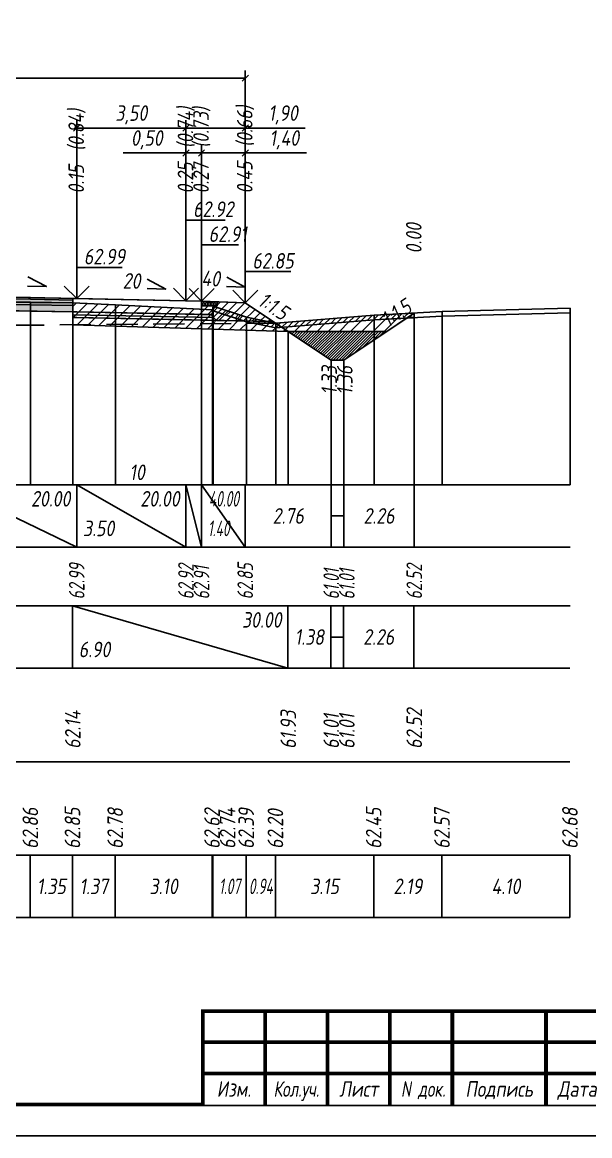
# Model space of a CAD drawing. Extents: x -717 to 1451, y -133302 to 233.
# Drawn here: x 171 to 262, y -46728.4 to -46549.8 of the extents above; entities that cross this region are included whole.
import ezdxf
from ezdxf.enums import TextEntityAlignment as Align

# ---------------------------------------------------------------- set-up
doc = ezdxf.new("R2010")
doc.units = 0
doc.linetypes.add('штриховая', pattern=[0.75, 0.5, -0.25])
for name, color, linetype in [('Зарамочное оформление', 7, 'Continuous'), ('Интерполированный поперечник', 2, 'Continuous'), ('Код_510', 7, 'Continuous'), ('Код_514', 1, 'Continuous'), ('Код_516', 1, 'Continuous'), ('Контур_0', 7, 'Continuous'), ('Контур_2521', 7, 'Continuous'), ('Контур_2564', 7, 'Continuous'), ('Контур_2660', 7, 'Continuous'), ('Контур_2665', 7, 'Continuous'), ('Контур_400', 7, 'Continuous'), ('Контур_508', 7, 'Continuous'), ('Контур_512', 7, 'Continuous'), ('Контур_513', 7, 'Continuous'), ('Контур_818', 7, 'Continuous'), ('Красный поперечник', 1, 'Continuous'), ('Объём_2501', 7, 'Continuous'), ('Объём_2564', 7, 'Continuous'), ('Объём_2650', 7, 'Continuous'), ('Объём_2660', 7, 'Continuous'), ('Объём_2661', 7, 'Continuous'), ('Объём_2662', 7, 'Continuous'), ('Объём_2663', 7, 'Continuous'), ('Объём_2664', 7, 'Continuous'), ('Объём_2665', 7, 'Continuous'), ('Объём_2666', 7, 'Continuous'), ('Объём_2667', 7, 'Continuous'), ('Объём_2668', 7, 'Continuous'), ('Объём_2669', 7, 'Continuous'), ('Объём_2675', 7, 'Continuous'), ('Объём_2753', 7, 'Continuous'), ('Откосы', 7, 'Continuous'), ('Отметки покрытия', 7, 'Continuous'), ('Рабочие отметки', 7, 'Continuous'), ('Рабочие отметки доп.', 7, 'Continuous'), ('Слои выравнивания', 7, 'Continuous'), ('Таблица', 7, 'Continuous'), ('Уклоны проезжей части', 7, 'Continuous'), ('Черный поперечник', 3, 'Continuous')]:
    doc.layers.add(name, color=color, linetype=linetype)
for name, color, linetype, true_color in [('Контур_2540', 2, 'Continuous', 0xffff00), ('Контур_2560', 2, 'Continuous', 0xffff00), ('Контур_2561', 7, 'Continuous', 0xff8040), ('Контур_2562', 3, 'Continuous', 0x00ff00), ('Контур_2563', 7, 'Continuous', 0xff8000), ('Контур_2570', 7, 'Continuous', 0x80ff00), ('Контур_2725', 7, 'Continuous', 0x323232), ('Контур_2736', 4, 'Continuous', 0x00ffff), ('Контур_2737', 4, 'Continuous', 0x00ffff), ('Контур_2738', 4, 'Continuous', 0x00ffff), ('Контур_2739', 4, 'Continuous', 0x00ffff), ('Контур_2741', 4, 'Continuous', 0x00ffff), ('Контур_2742', 4, 'Continuous', 0x00ffff), ('Контур_2743', 4, 'Continuous', 0x00ffff), ('Контур_2744', 7, 'Continuous', 0xa4ffff), ('Контур_2745', 7, 'Continuous', 0xa4ffff), ('Контур_2747', 4, 'Continuous', 0x00ffff), ('Контур_2748', 4, 'Continuous', 0x00ffff), ('Контур_2749', 4, 'Continuous', 0x00ffff), ('Контур_2750', 4, 'Continuous', 0x00ffff), ('Контур_2751', 4, 'Continuous', 0x00ffff), ('Контур_2752', 4, 'Continuous', 0x00ffff), ('Контур_2760', 7, 'Continuous', 0x323232), ('Контур_2761', 7, 'Continuous', 0x323232), ('Контур_2762', 7, 'Continuous', 0x323232), ('Контур_2763', 7, 'Continuous', 0x323232), ('Контур_402', 7, 'Continuous', 0xff6464), ('Контур_703', 4, 'Continuous', 0x00ffff), ('Контур_705', 4, 'Continuous', 0x00ffff), ('Контур_707', 4, 'Continuous', 0x00ffff), ('Контур_720', 131, 'Continuous', 0xaaffff), ('Объём_2500', 7, 'Continuous', 0xc0c0c0), ('Объём_2520', 7, 'Continuous', 0x80ffff), ('Объём_2540', 2, 'Continuous', 0xffff00), ('Объём_2560', 2, 'Continuous', 0xffff00), ('Объём_2561', 7, 'Continuous', 0xff8040), ('Объём_2562', 3, 'Continuous', 0x00ff00), ('Объём_2563', 7, 'Continuous', 0xff8000), ('Объём_2570', 7, 'Continuous', 0x80ff00), ('Объём_2600', 7, 'Continuous', 0x808000), ('Объём_2620', 2, 'Continuous', 0xffff00), ('Объём_2746', 2, 'Continuous', 0xffff00)]:
    doc.layers.add(name, color=color, linetype=linetype, true_color=true_color)
doc.styles.get("Standard").update_dxf_attribs({"font": 'txt', "height": 2.5})
doc.styles.add('М', font='romand.shx', dxfattribs={"width": 0.8, "oblique": 10, "height": 2.5})
doc.dimstyles.new('ISO-25', dxfattribs={"dimtxt": 2.5, "dimasz": 2.5, "dimexe": 1.25, "dimexo": 0.625, "dimtad": 1, "dimtxsty": 'Standard', "dimcen": 2.5, "dimadec": 0, "dimazin": 0, "dimtfac": 1, "dimtmove": 0, "dimatfit": 3, "dimfxl": 1, "dimarcsym": 0})

# ---------------------------------------------------------------- blocks, each defined once
blk = doc.blocks.new('_Oblique')
at = {"color": 0, "linetype": 'ByBlock', "lineweight": -2}
blk.add_line((-0.5, -0.5), (0.5, 0.5), dxfattribs=at)
blk = doc.blocks.new('*D1098')
at = {"color": 0, "lineweight": -2, "transparency": 16777216}
for p, q in [((199.76, -46593.97), (199.76, -46569.53)), ((199.76, -46570.78), (206.76, -46570.78)), ((206.76, -46594.25), (206.76, -46569.53)), ((206.76, -46570.78), (216.57, -46570.78))]:
    blk.add_line(p, q, dxfattribs=at)
at = {"layer": 'Defpoints', "color": 0, "transparency": 16777216}
for p in [(206.76, -46570.78), (199.76, -46594.59), (206.76, -46594.87)]:
    blk.add_point(p, dxfattribs=at)
at = {"color": 0, "lineweight": -2, "transparency": 16777216, "rotation": 180}
blk.add_blockref('_Oblique', (199.76, -46570.78), dxfattribs=at)
at = {"color": 0, "lineweight": -2, "transparency": 16777216}
blk.add_blockref('_Oblique', (206.76, -46570.78), dxfattribs=at)
at = {"color": 0, "transparency": 16777216, "insert": (213.03, -46568.67), "char_height": 2.5, "width": 8.75, "attachment_point": 5, "style": 'М'}
blk.add_mtext('1,40', dxfattribs=at)
blk = doc.blocks.new('*D1100')
at = {"color": 0, "lineweight": -2, "transparency": 16777216}
for p, q in [((197.26, -46570.78), (187.23, -46570.78)), ((197.26, -46593.92), (197.26, -46569.53)), ((199.76, -46570.78), (197.26, -46570.78)), ((199.76, -46593.97), (199.76, -46569.53))]:
    blk.add_line(p, q, dxfattribs=at)
at = {"layer": 'Defpoints', "color": 0, "transparency": 16777216}
for p in [(199.76, -46570.78), (197.26, -46594.54), (199.76, -46594.59)]:
    blk.add_point(p, dxfattribs=at)
at = {"color": 0, "lineweight": -2, "transparency": 16777216, "rotation": 180}
blk.add_blockref('_Oblique', (197.26, -46570.78), dxfattribs=at)
at = {"color": 0, "lineweight": -2, "transparency": 16777216}
blk.add_blockref('_Oblique', (199.76, -46570.78), dxfattribs=at)
at = {"color": 0, "transparency": 16777216, "insert": (191, -46568.67), "char_height": 2.5, "width": 9.1667, "attachment_point": 5, "style": 'М'}
blk.add_mtext('0,50', dxfattribs=at)
blk = doc.blocks.new('*D1102')
at = {"color": 0, "lineweight": -2, "transparency": 16777216}
for p, q in [((179.76, -46593.57), (179.76, -46565.53)), ((197.26, -46566.78), (179.76, -46566.78)), ((197.26, -46593.92), (197.26, -46565.53))]:
    blk.add_line(p, q, dxfattribs=at)
at = {"layer": 'Defpoints', "color": 0, "transparency": 16777216}
for p in [(179.76, -46566.78), (179.76, -46594.19), (197.26, -46594.54)]:
    blk.add_point(p, dxfattribs=at)
at = {"color": 0, "lineweight": -2, "transparency": 16777216, "rotation": 180}
blk.add_blockref('_Oblique', (179.76, -46566.78), dxfattribs=at)
at = {"color": 0, "lineweight": -2, "transparency": 16777216}
blk.add_blockref('_Oblique', (197.26, -46566.78), dxfattribs=at)
at = {"color": 0, "transparency": 16777216, "insert": (188.51, -46564.67), "char_height": 2.5, "width": 9.5833, "attachment_point": 5, "style": 'М'}
blk.add_mtext('3,50', dxfattribs=at)
blk = doc.blocks.new('*D1103')
at = {"color": 0, "lineweight": -2, "transparency": 16777216}
for p, q in [((197.26, -46593.92), (197.26, -46565.53)), ((197.26, -46566.78), (206.76, -46566.78)), ((206.76, -46594.25), (206.76, -46565.53)), ((206.76, -46566.78), (216.38, -46566.78))]:
    blk.add_line(p, q, dxfattribs=at)
at = {"layer": 'Defpoints', "color": 0, "transparency": 16777216}
for p in [(197.26, -46566.78), (197.26, -46594.54), (206.76, -46594.87)]:
    blk.add_point(p, dxfattribs=at)
at = {"color": 0, "lineweight": -2, "transparency": 16777216, "rotation": 180}
blk.add_blockref('_Oblique', (197.26, -46566.78), dxfattribs=at)
at = {"color": 0, "lineweight": -2, "transparency": 16777216}
blk.add_blockref('_Oblique', (206.76, -46566.78), dxfattribs=at)
at = {"color": 0, "transparency": 16777216, "insert": (212.84, -46564.67), "char_height": 2.5, "width": 8.75, "attachment_point": 5, "style": 'М'}
blk.add_mtext('1,90', dxfattribs=at)
blk = doc.blocks.new('*D1105')
at = {"color": 0, "lineweight": -2, "transparency": 16777216}
for p, q in [((111.26, -46594.25), (111.26, -46557.53)), ((206.76, -46594.25), (206.76, -46557.53)), ((111.26, -46558.78), (206.76, -46558.78))]:
    blk.add_line(p, q, dxfattribs=at)
at = {"layer": 'Defpoints', "color": 0, "transparency": 16777216}
for p in [(206.76, -46558.78), (111.26, -46594.87), (206.76, -46594.87)]:
    blk.add_point(p, dxfattribs=at)
at = {"color": 0, "lineweight": -2, "transparency": 16777216, "rotation": 180}
blk.add_blockref('_Oblique', (111.26, -46558.78), dxfattribs=at)
at = {"color": 0, "lineweight": -2, "transparency": 16777216}
blk.add_blockref('_Oblique', (206.76, -46558.78), dxfattribs=at)
at = {"color": 0, "transparency": 16777216, "insert": (159.01, -46556.67), "char_height": 2.5, "width": 10.4167, "attachment_point": 5, "style": 'М'}
blk.add_mtext('19,10', dxfattribs=at)
blk = doc.blocks.new('Штамп')
at = {"linetype": 'Continuous'}
blk.add_wipeout([(199.95, -411.25), (384.95, -411.25), (384.95, -426.25), (199.95, -426.25)], dxfattribs=at).dxf.layer = 'Зарамочное оформление'
at = {"layer": 'Зарамочное оформление', "linetype": 'Continuous', "lineweight": -3, "const_width": 0.6, "flags": 128}
for points in [[(199.95, -426.25), (199.95, -411.25), (384.95, -411.25)], [(209.95, -411.25), (209.95, -426.25)], [(219.95, -411.25), (219.95, -426.25)], [(229.95, -411.25), (229.95, -426.25)], [(239.95, -411.25), (239.95, -426.25)], [(254.95, -411.25), (254.95, -426.25)], [(199.95, -416.25), (264.95, -416.25)], [(199.95, -421.25), (264.95, -421.25)]]:
    blk.add_lwpolyline(points, dxfattribs=at)
at = {"layer": 'Зарамочное оформление', "linetype": 'Continuous', "style": 'М', "oblique": 10}
for s, width, p in [('Изм.', 0.8, (204.95, -423.75)), ('Кол.уч.', 0.7, (214.95, -423.75)), ('Лист', 0.8, (224.95, -423.75)), ('N док.', 0.7, (235.28, -423.75)), ('Подпись', 0.8, (247.45, -423.75)), ('Дата', 0.8, (259.95, -423.75))]:
    blk.add_text(s, height=2.5, dxfattribs=dict(at, width=width)).set_placement(p, align=Align.MIDDLE_CENTER)
blk = doc.blocks.new('шифр')
blk.add_blockref('Штамп', (0, -46357))

msp = doc.modelspace()

# ---------------------------------------------------------------- hatches: boundary and pattern name
h = msp.add_hatch()
h.set_pattern_fill('ANSI37', color=256, scale=0.1)
h.set_pattern_definition([(45, (201.0022, -46594.78092), (-0.22451, 0.22451), []), (135, (201.0022, -46594.78092), (-0.22451, -0.22451), [])])
h.paths.add_polyline_path([(199.761, -46594.531), (199.761, -46595.284), (202.261, -46595.284), (202.265, -46594.631), (200.995, -46594.781)])
at = {"layer": 'Объём_2563'}
h = msp.add_hatch(dxfattribs=at)
h.set_pattern_fill('ANSI31', color=256, scale=0.3)
h.paths.add_polyline_path([(202.179, -46597.629), (201.261, -46596.711), (199.761, -46596.681), (199.761, -46595.284), (202.261, -46595.284), (202.265, -46594.631), (206.761, -46594.811), (211.261, -46597.811)])
at = {"layer": 'Объём_2570'}
h = msp.add_hatch(dxfattribs=at)
h.set_pattern_fill('ANSI31', color=256, scale=0.2)
h.paths.add_polyline_path([(233.844, -46597.217), (227.398, -46597.565), (211.653, -46598.807), (206.97, -46597.867), (201.638, -46596.114), (201.498, -46596.712), (201.498, -46595.962), (201.638, -46595.364), (206.97, -46597.117), (211.653, -46598.057), (227.398, -46596.815), (233.844, -46596.467)])
at = {"layer": 'Объём_2600'}
h = msp.add_hatch(dxfattribs=at)
h.set_pattern_fill('ANSI31', color=6, scale=0.4)
h.paths.add_polyline_path([(229.437, -46599.405), (213.652, -46599.405), (179.131, -46598.37), (179.131, -46594.84), (185.979, -46595.161), (201.498, -46595.962), (201.498, -46596.712), (201.638, -46596.114), (206.97, -46597.867), (211.653, -46598.807), (227.398, -46597.565), (232.619, -46597.283)])
h = msp.add_hatch(dxfattribs=at)
h.set_pattern_fill('HONEY', color=5, scale=0.3)
h.paths.add_polyline_path([(232.619, -46597.283), (233.844, -46596.467), (233.844, -46597.217)])
at = {"layer": 'Объём_2620'}
h = msp.add_hatch(dxfattribs=at)
h.set_pattern_fill('ANSI31', color=2, scale=0.1)
h.paths.add_polyline_path([(213.652, -46599.405), (229.437, -46599.405), (222.544, -46604), (220.544, -46604)])
at = {"layer": 'Слои выравнивания'}
for color, points in [(2, [(159.011, -46593.716), (172.379, -46593.983), (179.131, -46594.118), (179.131, -46594.368), (172.379, -46594.233), (159.011, -46593.966)]), (3, [(159.011, -46593.966), (172.379, -46594.233), (179.131, -46594.368), (179.131, -46594.818), (172.379, -46594.683), (159.011, -46594.416)]), (4, [(159.011, -46594.416), (172.379, -46594.683), (179.131, -46594.818), (179.131, -46595.268), (172.379, -46595.133), (159.011, -46594.866)]), (5, [(159.011, -46594.866), (172.379, -46595.133), (179.131, -46595.268), (179.131, -46596.268), (172.379, -46596.133), (159.011, -46595.866)])]:
    msp.add_hatch(color=color, dxfattribs=at).paths.add_polyline_path(points)

# ---------------------------------------------------------------- linework, layer by layer
at = {"flags": 128}
msp.add_lwpolyline([(-30.054, -46728.421), (389.946, -46728.421), (389.946, -46431.421), (-30.054, -46431.421)], close=True, dxfattribs=at)
at = {"const_width": 0.6, "flags": 128}
msp.add_lwpolyline([(-10.054, -46723.421), (384.946, -46723.421), (384.946, -46436.421), (-10.054, -46436.421)], close=True, dxfattribs=at)
msp.add_lwpolyline([(199.761, -46594.531), (199.761, -46595.284), (202.261, -46595.284), (202.265, -46594.631), (200.995, -46594.781), (199.761, -46594.531)])
at = {"layer": 'Код_510'}
for p, q in [((172.325, -46693.421), (172.325, -46683.421)), ((179.077, -46693.421), (179.077, -46683.421)), ((185.925, -46693.421), (185.925, -46683.421)), ((201.444, -46693.421), (201.444, -46683.421)), ((201.583, -46693.421), (201.583, -46683.421)), ((206.916, -46693.421), (206.916, -46683.421)), ((211.599, -46693.421), (211.599, -46683.421)), ((227.343, -46693.421), (227.343, -46683.421)), ((238.283, -46693.421), (238.283, -46683.421)), ((258.789, -46693.421), (258.789, -46683.421))]:
    msp.add_line(p, q, dxfattribs=at)
at = {"layer": 'Код_514'}
for p, q in [((159.011, -46624), (179.761, -46634)), ((179.761, -46634), (179.761, -46624)), ((179.761, -46624), (197.261, -46634)), ((197.261, -46634), (197.261, -46624)), ((197.261, -46624), (199.761, -46634)), ((199.761, -46634), (199.761, -46624)), ((199.761, -46624), (206.761, -46634)), ((206.761, -46634), (206.761, -46624)), ((220.544, -46634), (220.544, -46624)), ((222.544, -46634), (222.544, -46624)), ((233.844, -46634), (233.844, -46624)), ((220.544, -46629), (222.544, -46629))]:
    msp.add_line(p, q, dxfattribs=at)
at = {"layer": 'Код_516'}
for p, q in [((179.077, -46653.421), (179.077, -46643.421)), ((179.077, -46643.421), (213.598, -46653.421)), ((213.598, -46653.421), (213.598, -46643.421)), ((220.49, -46653.421), (220.49, -46643.421)), ((222.49, -46653.421), (222.49, -46643.421)), ((233.789, -46653.421), (233.789, -46643.421)), ((220.49, -46648.421), (222.49, -46648.421))]:
    msp.add_line(p, q, dxfattribs=at)
at = {"layer": 'Контур_0', "flags": 128}
for points in [[(179.131, -46594.118), (199.761, -46594.531), (199.761, -46596.681), (179.131, -46596.268), (179.131, -46594.118), (179.131, -46594.118)], [(206.761, -46594.811), (211.63, -46598.057), (211.63, -46598.057), (211.63, -46598.057), (211.63, -46598.057), (211.63, -46598.057), (211.63, -46598.057), (211.63, -46598.057), (211.63, -46598.057), (211.63, -46598.057), (211.63, -46598.057), (211.63, -46598.057), (211.63, -46598.057), (211.63, -46598.057), (211.63, -46598.057), (220.544, -46604)], [(206.761, -46594.811), (211.63, -46598.057), (211.63, -46598.057), (211.63, -46598.057), (211.63, -46598.057), (211.63, -46598.057), (211.63, -46598.057), (211.63, -46598.057), (211.63, -46598.057), (211.63, -46598.057), (211.63, -46598.057), (211.63, -46598.057), (211.63, -46598.057), (211.63, -46598.057), (211.63, -46598.057), (220.544, -46604), (222.544, -46604), (233.844, -46596.467), (233.844, -46596.467), (233.844, -46596.467), (233.844, -46596.467), (233.844, -46596.467), (233.844, -46596.467), (233.844, -46596.467), (233.844, -46596.467), (233.844, -46596.467), (233.844, -46596.467), (233.844, -46596.467), (233.844, -46596.467), (233.844, -46596.467)], [(179.761, -46596.281), (201.261, -46596.711), (202.179, -46597.629), (179.131, -46597.168), (179.131, -46596.268), (179.761, -46596.281), (179.761, -46596.281)], [(199.761, -46596.681), (201.261, -46596.711), (202.179, -46597.629), (211.261, -46597.811)]]:
    msp.add_lwpolyline(points, dxfattribs=at)
at = {"layer": 'Контур_2521', "color": 250, "flags": 128}
msp.add_lwpolyline([(179.131, -46596.718), (201.72, -46597.17)], dxfattribs=at)
at = {"layer": 'Контур_2540', "flags": 128}
msp.add_lwpolyline([(179.761, -46597.181), (211.261, -46597.811), (213.652, -46599.405), (179.131, -46598.37), (179.131, -46597.168), (179.761, -46597.181), (179.761, -46597.181)], dxfattribs=at)
at = {"layer": 'Контур_2560', "flags": 128}
msp.add_lwpolyline([(199.761, -46594.531), (206.761, -46594.811), (206.761, -46594.811), (206.761, -46594.811)], dxfattribs=at)
at = {"layer": 'Контур_2561', "flags": 128}
msp.add_lwpolyline([(199.761, -46594.531), (199.761, -46594.531), (206.761, -46594.811), (206.761, -46594.811), (199.761, -46594.531)], dxfattribs=at)
at = {"layer": 'Контур_2562', "flags": 128}
msp.add_lwpolyline([(206.761, -46594.811), (206.761, -46594.811), (206.761, -46594.811), (206.761, -46594.811), (206.761, -46594.811)], dxfattribs=at)
at = {"layer": 'Контур_2563', "flags": 128}
msp.add_lwpolyline([(202.179, -46597.629), (201.261, -46596.711), (199.761, -46596.681), (199.761, -46594.531), (206.761, -46594.811), (211.261, -46597.811), (202.179, -46597.629), (202.179, -46597.629)], dxfattribs=at)
at = {"layer": 'Контур_2564', "flags": 128}
msp.add_lwpolyline([(199.761, -46594.531), (206.761, -46594.811)], dxfattribs=at)
at = {"layer": 'Контур_2570', "flags": 128}
msp.add_lwpolyline([(80, -46599.844), (80.528, -46599.832), (94.539, -46599.826), (94.539, -46599.826), (105.376, -46598.145), (110.388, -46597.139), (110.388, -46596.389), (117.567, -46596.171), (134.015, -46595.225), (140.679, -46595.054), (156.875, -46594.647), (159.011, -46594.666), (172.379, -46594.786), (179.131, -46594.84), (185.979, -46595.161), (201.498, -46595.962), (201.498, -46596.712), (201.638, -46596.114), (206.97, -46597.867), (211.653, -46598.807), (211.653, -46598.807), (227.398, -46597.565), (238.337, -46596.974), (258.844, -46596.426)], dxfattribs=at)
at = {"layer": 'Контур_2660', "flags": 128}
msp.add_lwpolyline([(179.131, -46598.37), (213.652, -46599.405)], dxfattribs=at)
at = {"layer": 'Контур_2665', "flags": 128}
msp.add_lwpolyline([(206.761, -46594.811), (206.761, -46594.811)], dxfattribs=at)
at = {"layer": 'Контур_2725', "flags": 128}
msp.add_lwpolyline([(134.015, -46596.366), (138.261, -46596.281), (140.679, -46596.233), (156.875, -46595.909), (159.011, -46595.866), (172.379, -46596.133), (179.131, -46596.268)], dxfattribs=at)
at = {"layer": 'Контур_2736', "flags": 128}
for points in [[(206.761, -46594.811), (211.63, -46598.057)], [(211.63, -46598.057), (220.544, -46604)]]:
    msp.add_lwpolyline(points, dxfattribs=at)
at = {"layer": 'Контур_2737', "flags": 128}
msp.add_lwpolyline([(211.63, -46598.057), (211.63, -46598.057)], dxfattribs=at)
at = {"layer": 'Контур_2738', "flags": 128}
msp.add_lwpolyline([(211.63, -46598.057), (211.63, -46598.057)], dxfattribs=at)
at = {"layer": 'Контур_2739', "flags": 128}
msp.add_lwpolyline([(211.63, -46598.057), (211.63, -46598.057)], dxfattribs=at)
at = {"layer": 'Контур_2741', "flags": 128}
msp.add_lwpolyline([(233.844, -46596.467), (233.844, -46596.467)], dxfattribs=at)
at = {"layer": 'Контур_2742', "flags": 128}
msp.add_lwpolyline([(233.844, -46596.467), (233.844, -46596.467)], dxfattribs=at)
at = {"layer": 'Контур_2743', "flags": 128}
msp.add_lwpolyline([(233.844, -46596.467), (233.844, -46596.467)], dxfattribs=at)
at = {"layer": 'Контур_2744', "flags": 128}
msp.add_lwpolyline([(233.844, -46596.467), (233.844, -46596.467)], dxfattribs=at)
msp.add_lwpolyline([(233.844, -46596.467), (233.844, -46596.467)], dxfattribs=at)
msp.add_lwpolyline([(233.844, -46596.467), (233.844, -46596.467)], dxfattribs=at)
msp.add_lwpolyline([(233.844, -46596.467), (233.844, -46596.467)], dxfattribs=at)
msp.add_lwpolyline([(233.844, -46596.467), (233.844, -46596.467)], dxfattribs=at)
msp.add_lwpolyline([(233.844, -46596.467), (233.844, -46596.467)], dxfattribs=at)
at = {"layer": 'Контур_2745', "flags": 128}
msp.add_lwpolyline([(211.63, -46598.057), (211.63, -46598.057)], dxfattribs=at)
msp.add_lwpolyline([(211.63, -46598.057), (211.63, -46598.057)], dxfattribs=at)
msp.add_lwpolyline([(211.63, -46598.057), (211.63, -46598.057)], dxfattribs=at)
msp.add_lwpolyline([(211.63, -46598.057), (211.63, -46598.057)], dxfattribs=at)
msp.add_lwpolyline([(211.63, -46598.057), (211.63, -46598.057)], dxfattribs=at)
msp.add_lwpolyline([(211.63, -46598.057), (211.63, -46598.057)], dxfattribs=at)
at = {"layer": 'Контур_2747', "flags": 128}
msp.add_lwpolyline([(211.63, -46598.057), (211.63, -46598.057)], dxfattribs=at)
at = {"layer": 'Контур_2748', "flags": 128}
msp.add_lwpolyline([(211.63, -46598.057), (211.63, -46598.057)], dxfattribs=at)
at = {"layer": 'Контур_2749', "flags": 128}
msp.add_lwpolyline([(211.63, -46598.057), (211.63, -46598.057)], dxfattribs=at)
at = {"layer": 'Контур_2750', "flags": 128}
msp.add_lwpolyline([(233.844, -46596.467), (233.844, -46596.467)], dxfattribs=at)
at = {"layer": 'Контур_2751', "flags": 128}
msp.add_lwpolyline([(233.844, -46596.467), (233.844, -46596.467)], dxfattribs=at)
at = {"layer": 'Контур_2752', "flags": 128}
msp.add_lwpolyline([(233.844, -46596.467), (233.844, -46596.467)], dxfattribs=at)
at = {"layer": 'Контур_2760', "flags": 128}
msp.add_lwpolyline([(134.015, -46594.216), (138.261, -46594.131), (140.679, -46594.083), (156.875, -46593.759), (159.011, -46593.716), (172.379, -46593.983), (179.131, -46594.118)], dxfattribs=at)
at = {"layer": 'Контур_2761', "flags": 128}
msp.add_lwpolyline([(134.015, -46594.466), (138.261, -46594.381), (140.679, -46594.333), (156.875, -46594.009), (159.011, -46593.966), (172.379, -46594.233), (179.131, -46594.368)], dxfattribs=at)
at = {"layer": 'Контур_2762', "flags": 128}
msp.add_lwpolyline([(134.015, -46594.916), (138.261, -46594.831), (140.679, -46594.783), (156.875, -46594.459), (159.011, -46594.416), (172.379, -46594.683), (179.131, -46594.818)], dxfattribs=at)
at = {"layer": 'Контур_2763', "flags": 128}
msp.add_lwpolyline([(134.015, -46595.366), (138.261, -46595.281), (140.679, -46595.233), (156.875, -46594.909), (159.011, -46594.866), (172.379, -46595.133), (179.131, -46595.268)], dxfattribs=at)
at = {"layer": 'Контур_400', "flags": 128}
msp.add_lwpolyline([(159.011, -46593.716), (179.761, -46594.131), (197.261, -46594.481), (197.261, -46594.481), (197.261, -46594.481), (197.261, -46594.481), (197.261, -46594.481), (197.261, -46594.481), (199.761, -46594.531)], dxfattribs=at)
at = {"layer": 'Контур_402', "flags": 128}
msp.add_lwpolyline([(105, -46599.386), (134.015, -46598.516), (134.015, -46596.366), (159.011, -46595.866), (179.131, -46596.268), (179.131, -46598.37), (213.652, -46599.405)], dxfattribs=at)
at = {"layer": 'Контур_508', "flags": 128}
msp.add_lwpolyline([(105, -46599.386), (134.015, -46598.516), (134.015, -46596.366), (159.011, -46595.866), (179.131, -46596.268), (179.131, -46598.37), (213.652, -46599.405), (220.544, -46604), (222.544, -46604), (233.844, -46596.467)], dxfattribs=at)
at = {"layer": 'Контур_512', "flags": 128}
msp.add_lwpolyline([(179.131, -46598.37), (213.652, -46599.405), (220.544, -46604), (222.544, -46604), (233.844, -46596.467)], dxfattribs=at)
at = {"layer": 'Контур_513', "flags": 128}
msp.add_lwpolyline([(105, -46599.386), (134.015, -46598.516), (134.015, -46596.366), (159.011, -46595.866), (179.131, -46596.268), (179.131, -46598.37), (213.652, -46599.405), (220.544, -46604), (222.544, -46604), (233.844, -46596.467)], dxfattribs=at)
at = {"layer": 'Контур_703', "flags": 128}
msp.add_lwpolyline([(206.761, -46594.811), (211.63, -46598.057)], dxfattribs=at)
at = {"layer": 'Контур_705', "flags": 128}
msp.add_lwpolyline([(211.63, -46598.057), (211.63, -46598.057)], dxfattribs=at)
at = {"layer": 'Контур_707', "flags": 128}
msp.add_lwpolyline([(222.544, -46604), (233.844, -46596.467)], dxfattribs=at)
at = {"layer": 'Контур_720', "flags": 128}
msp.add_lwpolyline([(220.544, -46604), (222.544, -46604)], dxfattribs=at)
at = {"layer": 'Контур_818', "flags": 128}
msp.add_lwpolyline([(105, -46598.203), (105.376, -46598.145), (110.388, -46597.139), (110.388, -46596.389), (117.567, -46596.171), (134.015, -46595.225), (140.679, -46595.054), (156.875, -46594.647), (159.011, -46594.666), (172.379, -46594.786), (179.131, -46594.84), (185.979, -46595.161), (201.498, -46595.962), (201.498, -46596.712), (201.638, -46596.114), (206.97, -46597.867), (211.653, -46598.807), (211.653, -46598.807), (227.398, -46597.565), (233.844, -46597.217)], dxfattribs=at)
at = {"layer": 'Красный поперечник'}
for p, q in [((159.011, -46593.716), (179.761, -46594.131)), ((179.761, -46594.131), (197.261, -46594.481)), ((197.261, -46594.481), (199.761, -46594.531)), ((199.761, -46594.531), (206.761, -46594.811)), ((206.761, -46594.811), (220.544, -46604)), ((222.544, -46604), (233.844, -46596.467)), ((233.844, -46596.467), (233.844, -46624)), ((179.131, -46598.37), (179.131, -46624)), ((213.652, -46599.405), (213.652, -46624)), ((220.544, -46604), (220.544, -46624)), ((220.544, -46604), (222.544, -46604)), ((222.544, -46604), (222.544, -46624))]:
    msp.add_line(p, q, dxfattribs=at)
at = {"layer": 'Объём_2500', "flags": 128}
msp.add_lwpolyline([(179.131, -46594.118), (199.761, -46594.531), (199.761, -46596.681), (179.131, -46596.268), (179.131, -46594.118), (179.131, -46594.118)], dxfattribs=at)
at = {"layer": 'Объём_2501', "flags": 128}
msp.add_lwpolyline([(159.011, -46593.716), (179.761, -46594.131), (197.261, -46594.481), (197.261, -46594.481), (197.261, -46594.481), (197.261, -46594.481), (197.261, -46594.481), (197.261, -46594.481), (199.761, -46594.531)], dxfattribs=at)
at = {"layer": 'Объём_2520', "color": 250, "flags": 128}
msp.add_lwpolyline([(179.761, -46596.281), (201.261, -46596.711), (202.179, -46597.629), (179.131, -46597.168), (179.131, -46596.268), (179.761, -46596.281), (179.761, -46596.281)], dxfattribs=at)
at = {"layer": 'Объём_2540', "flags": 128}
msp.add_lwpolyline([(179.761, -46597.181), (211.261, -46597.811), (213.652, -46599.405), (179.131, -46598.37), (179.131, -46597.168), (179.761, -46597.181), (179.761, -46597.181)], dxfattribs=at)
at = {"layer": 'Объём_2560', "flags": 128}
msp.add_lwpolyline([(199.761, -46594.531), (206.761, -46594.811), (206.761, -46594.811), (206.761, -46594.811)], dxfattribs=at)
at = {"layer": 'Объём_2561', "flags": 128}
msp.add_lwpolyline([(199.761, -46594.531), (199.761, -46594.531), (206.761, -46594.811), (206.761, -46594.811), (199.761, -46594.531)], dxfattribs=at)
at = {"layer": 'Объём_2562', "flags": 128}
msp.add_lwpolyline([(206.761, -46594.811), (206.761, -46594.811), (206.761, -46594.811), (206.761, -46594.811), (206.761, -46594.811)], dxfattribs=at)
at = {"layer": 'Объём_2563', "color": 250, "flags": 128}
msp.add_lwpolyline([(202.179, -46597.629), (201.261, -46596.711), (199.761, -46596.681), (199.761, -46595.284), (202.261, -46595.284), (202.265, -46594.631), (206.761, -46594.811), (211.261, -46597.811), (202.179, -46597.629), (202.179, -46597.629)], dxfattribs=at)
at = {"layer": 'Объём_2564', "flags": 128}
msp.add_lwpolyline([(199.761, -46594.531), (206.761, -46594.811)], dxfattribs=at)
at = {"layer": 'Объём_2570', "flags": 128}
msp.add_lwpolyline([(233.844, -46597.217), (227.398, -46597.565), (211.653, -46598.807), (206.97, -46597.867), (201.638, -46596.114), (201.498, -46596.712), (201.498, -46595.962), (201.638, -46595.364), (206.97, -46597.117), (211.653, -46598.057), (227.398, -46596.815), (233.844, -46596.467), (233.844, -46597.217), (233.844, -46597.217)], dxfattribs=at)
at = {"layer": 'Объём_2600', "color": 5, "flags": 128}
msp.add_lwpolyline([(232.619, -46597.283), (233.844, -46596.467), (233.844, -46597.217), (232.619, -46597.283), (232.619, -46597.283)], dxfattribs=at)
at = {"layer": 'Объём_2620', "flags": 128}
msp.add_lwpolyline([(213.652, -46599.405), (229.437, -46599.405), (222.544, -46604), (220.544, -46604), (213.652, -46599.405), (213.652, -46599.405)], dxfattribs=at)
at = {"layer": 'Объём_2650', "color": 6, "flags": 128}
msp.add_lwpolyline([(229.437, -46599.405), (213.652, -46599.405), (179.131, -46598.37), (179.131, -46594.84), (185.979, -46595.161), (201.498, -46595.962), (201.498, -46596.712), (201.638, -46596.114), (206.97, -46597.867), (211.653, -46598.807), (227.398, -46597.565), (232.619, -46597.283), (229.437, -46599.405), (229.437, -46599.405)], dxfattribs=at)
at = {"layer": 'Объём_2660', "flags": 128}
msp.add_lwpolyline([(179.131, -46598.37), (213.652, -46599.405)], dxfattribs=at)
at = {"layer": 'Объём_2661', "flags": 128}
msp.add_lwpolyline([(206.761, -46594.811), (211.63, -46598.057), (213.652, -46599.405)], dxfattribs=at)
at = {"layer": 'Объём_2662', "flags": 128}
msp.add_lwpolyline([(229.437, -46599.405), (233.844, -46596.467)], dxfattribs=at)
at = {"layer": 'Объём_2663', "flags": 128}
for points in [[(213.652, -46599.405), (220.544, -46604)], [(222.544, -46604), (229.437, -46599.405)]]:
    msp.add_lwpolyline(points, dxfattribs=at)
at = {"layer": 'Объём_2664', "flags": 128}
msp.add_lwpolyline([(220.544, -46604), (222.544, -46604)], dxfattribs=at)
at = {"layer": 'Объём_2665', "flags": 128}
msp.add_lwpolyline([(206.761, -46594.811), (206.761, -46594.811)], dxfattribs=at)
at = {"layer": 'Объём_2666', "flags": 128}
for points in [[(206.761, -46594.811), (211.63, -46598.057)], [(211.63, -46598.057), (213.652, -46599.405)]]:
    msp.add_lwpolyline(points, dxfattribs=at)
at = {"layer": 'Объём_2667', "flags": 128}
for points in [[(233.844, -46596.467), (233.844, -46596.467)], [(211.63, -46598.057), (211.63, -46598.057)]]:
    msp.add_lwpolyline(points, dxfattribs=at)
at = {"layer": 'Объём_2668', "flags": 128}
for points in [[(233.844, -46596.467), (233.844, -46596.467)], [(211.63, -46598.057), (211.63, -46598.057)]]:
    msp.add_lwpolyline(points, dxfattribs=at)
at = {"layer": 'Объём_2669', "flags": 128}
for points in [[(233.844, -46596.467), (233.844, -46596.467)], [(211.63, -46598.057), (211.63, -46598.057)]]:
    msp.add_lwpolyline(points, dxfattribs=at)
at = {"layer": 'Объём_2675', "flags": 128}
for points in [[(233.844, -46596.467), (233.844, -46596.467)], [(233.844, -46596.467), (233.844, -46596.467)], [(233.844, -46596.467), (233.844, -46596.467)], [(233.844, -46596.467), (233.844, -46596.467)], [(233.844, -46596.467), (233.844, -46596.467)], [(233.844, -46596.467), (233.844, -46596.467)], [(211.63, -46598.057), (211.63, -46598.057)], [(211.63, -46598.057), (211.63, -46598.057)], [(211.63, -46598.057), (211.63, -46598.057)], [(211.63, -46598.057), (211.63, -46598.057)], [(211.63, -46598.057), (211.63, -46598.057)], [(211.63, -46598.057), (211.63, -46598.057)]]:
    msp.add_lwpolyline(points, dxfattribs=at)
at = {"layer": 'Объём_2746', "flags": 128}
msp.add_lwpolyline([(185.979, -46595.161), (201.498, -46595.962), (201.498, -46596.712), (201.638, -46596.114), (206.97, -46597.867), (211.653, -46598.807), (212.638, -46598.729), (213.652, -46599.405), (179.131, -46598.37), (179.131, -46594.84), (185.979, -46595.161), (185.979, -46595.161)], dxfattribs=at)
at = {"layer": 'Объём_2753', "flags": 128}
msp.add_lwpolyline([(179.131, -46594.118), (179.131, -46594.118)], dxfattribs=at)
at = {"layer": 'Откосы', "color": 1, "flags": 128}
for points in [[(171.899, -46592.157), (174.898, -46592.217), (171.929, -46590.657)], [(191.024, -46592.539), (194.023, -46592.599), (191.054, -46591.039)], [(203.767, -46592.203), (206.765, -46592.323), (203.827, -46590.704)]]:
    msp.add_lwpolyline(points, dxfattribs=at)
at = {"layer": 'Отметки покрытия', "color": 1}
for p, q in [((197.261, -46594.481), (197.261, -46581.531)), ((197.261, -46581.531), (203.561, -46581.531)), ((199.761, -46594.531), (199.761, -46585.531)), ((199.761, -46585.531), (205.661, -46585.531)), ((179.761, -46594.131), (179.761, -46589.131)), ((179.761, -46589.131), (187.061, -46589.131)), ((206.761, -46594.811), (206.761, -46589.811)), ((206.761, -46589.811), (214.061, -46589.811)), ((179.761, -46594.131), (177.761, -46592.131)), ((179.761, -46594.131), (181.761, -46592.131)), ((197.261, -46594.481), (195.261, -46592.481)), ((197.261, -46594.481), (199.261, -46592.481)), ((199.761, -46594.531), (197.761, -46592.531)), ((199.761, -46594.531), (201.761, -46592.531)), ((206.761, -46594.811), (204.761, -46592.811)), ((206.761, -46594.811), (208.761, -46592.811))]:
    msp.add_line(p, q, dxfattribs=at)
at = {"layer": 'Слои выравнивания'}
for p, q in [((179.131, -46594.118), (179.131, -46624)), ((199.761, -46594.531), (199.761, -46624))]:
    msp.add_line(p, q, dxfattribs=at)
at = {"layer": 'Слои выравнивания', "color": 2, "flags": 128}
msp.add_lwpolyline([(159.011, -46593.716), (172.379, -46593.983), (179.131, -46594.118), (179.131, -46594.368), (172.379, -46594.233), (159.011, -46593.966)], close=True, dxfattribs=at)
at = {"layer": 'Слои выравнивания', "color": 3, "flags": 128}
msp.add_lwpolyline([(159.011, -46593.966), (172.379, -46594.233), (179.131, -46594.368), (179.131, -46594.818), (172.379, -46594.683), (159.011, -46594.416)], close=True, dxfattribs=at)
at = {"layer": 'Слои выравнивания', "color": 4, "flags": 128}
msp.add_lwpolyline([(159.011, -46594.416), (172.379, -46594.683), (179.131, -46594.818), (179.131, -46595.268), (172.379, -46595.133), (159.011, -46594.866)], close=True, dxfattribs=at)
at = {"layer": 'Слои выравнивания', "color": 5, "flags": 128}
msp.add_lwpolyline([(159.011, -46594.866), (172.379, -46595.133), (179.131, -46595.268), (179.131, -46596.268), (172.379, -46596.133), (159.011, -46595.866)], close=True, dxfattribs=at)
at = {"layer": 'Таблица'}
for p, q in [((80, -46624), (258.844, -46624)), ((80, -46634), (258.844, -46634)), ((80, -46643.421), (258.844, -46643.421)), ((79.946, -46653.421), (258.789, -46653.421)), ((79.946, -46668.421), (258.789, -46668.421)), ((79.946, -46683.421), (258.789, -46683.421)), ((79.946, -46693.421), (258.789, -46693.421))]:
    msp.add_line(p, q, dxfattribs=at)
at = {"layer": 'Черный поперечник', "color": 7}
for p, q in [((172.379, -46594.786), (172.379, -46624)), ((179.131, -46594.84), (179.131, -46624)), ((185.979, -46595.161), (185.979, -46624)), ((201.638, -46595.364), (201.638, -46624)), ((258.844, -46595.676), (258.844, -46624)), ((201.498, -46595.962), (201.498, -46624)), ((206.97, -46597.117), (206.97, -46624)), ((227.398, -46596.815), (227.398, -46624)), ((238.337, -46596.224), (238.337, -46624)), ((211.653, -46598.057), (211.653, -46624))]:
    msp.add_line(p, q, dxfattribs=at)
at = {"layer": 'Черный поперечник', "flags": 128}
msp.add_lwpolyline([(80, -46599.094), (80.528, -46599.082), (94.539, -46599.076), (105.376, -46597.395), (110.388, -46596.389), (117.567, -46596.171), (134.015, -46595.225), (140.679, -46595.054), (156.875, -46594.647), (159.011, -46594.666), (172.379, -46594.786), (179.131, -46594.84), (185.979, -46595.161), (201.498, -46595.962), (201.638, -46595.364), (206.97, -46597.117), (211.653, -46598.057), (227.398, -46596.815), (238.337, -46596.224), (258.844, -46595.676)], dxfattribs=at)

# ---------------------------------------------------------------- texts
at = {"layer": 'Код_510', "style": 'М', "oblique": 10, "width": 0.8}
for s, p in [('62.86', (172.325, -46682.421)), ('62.85', (179.077, -46682.421)), ('62.78', (185.925, -46682.421)), ('62.62', (201.444, -46682.421)), ('62.74', (203.944, -46682.421)), ('62.39', (206.916, -46682.421)), ('62.20', (211.599, -46682.421)), ('62.45', (227.343, -46682.421)), ('62.57', (238.283, -46682.421)), ('62.68', (258.789, -46682.421))]:
    msp.add_text(s, height=2.5, rotation=90, dxfattribs=at).set_placement(p, align=Align.MIDDLE_LEFT)
at = {"layer": 'Код_510', "style": 'М', "oblique": 10}
for s, width, p in [('1.35', 0.8, (175.701, -46688.421)), ('1.37', 0.8, (182.501, -46688.421)), ('3.10', 0.8, (193.684, -46688.421)), ('1.07', 0.6, (204.25, -46688.421)), ('0.94', 0.6, (209.257, -46688.421)), ('3.15', 0.8, (219.471, -46688.421)), ('2.19', 0.8, (232.813, -46688.421)), ('4.10', 0.8, (248.536, -46688.421))]:
    msp.add_text(s, height=2.5, dxfattribs=dict(at, width=width)).set_placement(p, align=Align.MIDDLE_CENTER)
at = {"layer": 'Код_514', "style": 'М', "oblique": 10}
for s, width, p in [('20.00', 0.8, (178.761, -46625)), ('20.00', 0.8, (196.261, -46625)), ('40.00', 0.6, (205.761, -46625))]:
    msp.add_text(s, height=2.5, dxfattribs=dict(at, width=width)).set_placement(p, align=Align.TOP_RIGHT)
at = {"layer": 'Код_514', "style": 'М', "oblique": 10, "width": 0.8}
for s, p in [('2.76', (213.652, -46629)), ('2.26', (228.194, -46629))]:
    msp.add_text(s, height=2.5, dxfattribs=at).set_placement(p, align=Align.MIDDLE_CENTER)
at = {"layer": 'Код_514', "style": 'М', "oblique": 10}
for s, width, p in [('3.50', 0.8, (180.761, -46633)), ('1.40', 0.6, (200.761, -46633))]:
    msp.add_text(s, height=2.5, dxfattribs=dict(at, width=width)).set_placement(p, align=Align.BOTTOM_LEFT)
at = {"layer": 'Код_514', "style": 'М', "oblique": 10, "width": 0.7}
for s, p in [('62.99', (179.761, -46642.382)), ('62.92', (197.261, -46642.382)), ('62.91', (199.761, -46642.382)), ('62.85', (206.761, -46642.382)), ('62.52', (233.844, -46642.382)), ('61.01', (220.544, -46642.382)), ('61.01', (223.044, -46642.382))]:
    msp.add_text(s, height=2.5, rotation=90, dxfattribs=at).set_placement(p, align=Align.MIDDLE_LEFT)
at = {"layer": 'Код_516', "style": 'М', "oblique": 10, "width": 0.8}
msp.add_text('30.00', height=2.5, dxfattribs=at).set_placement((212.598, -46644.421), align=Align.TOP_RIGHT)
for s, p in [('1.38', (217.044, -46648.421)), ('2.26', (228.14, -46648.421))]:
    msp.add_text(s, height=2.5, dxfattribs=at).set_placement(p, align=Align.MIDDLE_CENTER)
msp.add_text('6.90', height=2.5, dxfattribs=at).set_placement((180.077, -46652.421), align=Align.BOTTOM_LEFT)
for s, p in [('62.14', (179.131, -46666.371)), ('61.93', (213.652, -46666.371)), ('62.52', (233.844, -46666.371)), ('61.01', (220.544, -46666.371)), ('61.01', (223.044, -46666.371))]:
    msp.add_text(s, height=2.5, rotation=90, dxfattribs=at).set_placement(p, align=Align.MIDDLE_LEFT)
at = {"layer": 'Отметки покрытия', "color": 1, "style": 'М', "oblique": 10, "width": 0.8}
for s, p in [('62.92', (198.402, -46581.8)), ('62.91', (200.902, -46585.8)), ('62.99', (180.902, -46589.4)), ('62.85', (207.902, -46590.08))]:
    msp.add_text(s, height=2.5, dxfattribs=at).set_placement(p, align=Align.BOTTOM_LEFT)
at = {"layer": 'Рабочие отметки', "color": 1, "style": 'М', "oblique": 10, "width": 0.8}
for s, p in [('0.15', (179.683, -46577.281)), ('0.25', (197.183, -46577.281)), ('0.27', (199.683, -46577.281)), ('0.45', (206.683, -46577.281)), ('0.00', (233.765, -46586.898))]:
    msp.add_text(s, height=2.5, rotation=90, dxfattribs=at).set_placement(p, align=Align.MIDDLE_LEFT)
for s, p in [('1.33', (220.216, -46604.931)), ('1.36', (222.716, -46604.931))]:
    msp.add_text(s, height=2.5, rotation=90, dxfattribs=at).set_placement(p, align=Align.MIDDLE_RIGHT)
at = {"layer": 'Рабочие отметки доп.', "color": 1, "style": 'М', "oblique": 10, "width": 0.8}
for s, p in [('(0.84)', (179.683, -46570.431)), ('(0.74)', (197.183, -46569.981)), ('(0.73)', (199.683, -46569.931)), ('(0.66)', (206.683, -46569.781))]:
    msp.add_text(s, height=2.5, rotation=90, dxfattribs=at).set_placement(p, align=Align.MIDDLE_LEFT)
at = {"layer": 'Слои выравнивания', "style": 'М', "oblique": 10, "width": 0.8}
msp.add_text('10', height=2.5, dxfattribs=at).set_placement((189.446, -46624), align=Align.BOTTOM_CENTER)
at = {"layer": 'Уклоны проезжей части', "color": 1, "style": 'М', "oblique": 10, "width": 0.8}
for s, rotation, p in [('20', 358.85423, (188.531, -46593.306)), ('40', 357.70938, (201.175, -46592.919)), ('1:1.5', 326.30994, (210.2, -46597.033)), ('1:1.5', 33.69007, (232.078, -46598.108))]:
    msp.add_text(s, height=2.5, rotation=rotation, dxfattribs=at).set_placement(p, align=Align.BOTTOM_CENTER)

# ---------------------------------------------------------------- dimensions: what is measured, and where the dimension line sits
at = {"color": 5}
dim = msp.add_linear_dim(base=(206.761, -46558.778), p1=(111.261, -46594.873), p2=(206.761, -46594.873), angle=180, dimstyle='ISO-25', override={"dimasz": 1, "dimlfac": 0.2, "dimzin": 0, "dimtxsty": 'М', "dimblk1": 'Oblique', "dimblk2": 'Oblique', "dimsah": 1}, dxfattribs=at)
dim.commit()
dim.dimension.update_dxf_attribs({"geometry": '*D1105', "text_midpoint": (159.011, -46556.665)})
dim = msp.add_linear_dim(base=(179.761, -46566.778), p1=(197.261, -46594.543), p2=(179.761, -46594.193), dimstyle='ISO-25', override={"dimasz": 1, "dimlfac": 0.2, "dimzin": 0, "dimtxsty": 'М', "dimblk1": 'Oblique', "dimblk2": 'Oblique', "dimsah": 1}, dxfattribs=at)
dim.commit()
dim.dimension.update_dxf_attribs({"geometry": '*D1102', "text_midpoint": (188.511, -46564.665)})
dim = msp.add_linear_dim(base=(197.261, -46566.778), p1=(206.761, -46594.873), p2=(197.261, -46594.543), dimstyle='ISO-25', override={"dimasz": 1, "dimlfac": 0.2, "dimzin": 0, "dimtxsty": 'М', "dimblk1": 'Oblique', "dimblk2": 'Oblique', "dimsah": 1}, dxfattribs=at)
dim.commit()
dim.dimension.update_dxf_attribs({"geometry": '*D1103', "text_midpoint": (212.84, -46566.778), "dimtype": 160})
for base, p1, p2, picture, middle in [((199.761, -46570.778), (197.261, -46594.543), (199.761, -46594.593), '*D1100', (190.996, -46570.778)), ((206.761, -46570.778), (199.761, -46594.593), (206.761, -46594.873), '*D1098', (213.031, -46570.778))]:
    dim = msp.add_linear_dim(base=base, p1=p1, p2=p2, angle=180, dimstyle='ISO-25', override={"dimasz": 1, "dimlfac": 0.2, "dimzin": 0, "dimtxsty": 'М', "dimblk1": 'Oblique', "dimblk2": 'Oblique', "dimsah": 1}, dxfattribs=at)
    dim.commit()
    dim.dimension.update_dxf_attribs({"geometry": picture, "text_midpoint": middle, "dimtype": 160})

# ---------------------------------------------------------------- next in the draw order: block references
msp.add_blockref('шифр', (0, 59.829))

# ---------------------------------------------------------------- next in the draw order: linework, layer by layer
at = {"layer": 'Интерполированный поперечник', "linetype": 'штриховая', "ltscale": 10, "flags": 128}
msp.add_lwpolyline([(94.539, -46599.076), (211.653, -46598.057)], dxfattribs=at)

doc.saveas('drawing.dxf')
